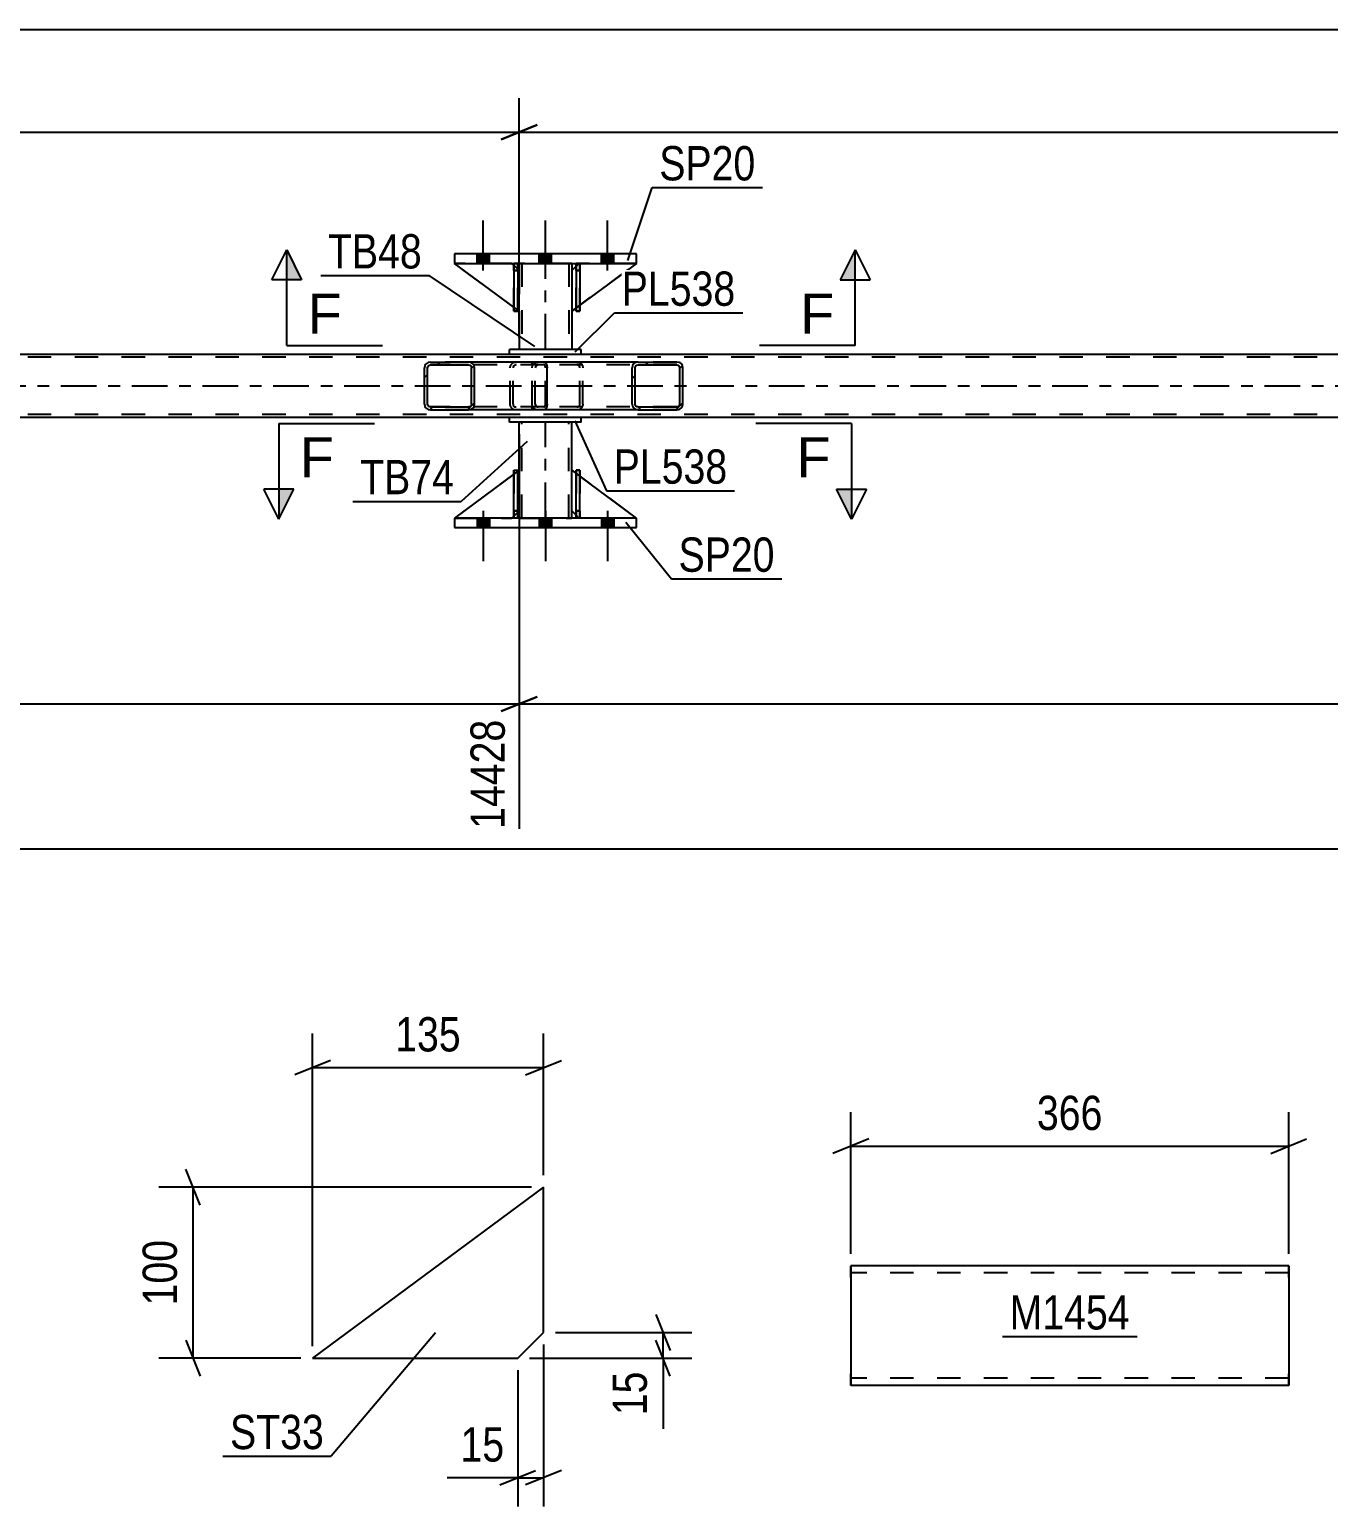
# Model space of a CAD drawing. Header units: millimetres. Extents: x 0 to 841, y 0 to 594.
# Drawn here: x 546.7 to 655.3, y 130.5 to 253.9 of the extents above; entities that cross this region are included whole.
import ezdxf

# ---------------------------------------------------------------- set-up
doc = ezdxf.new("R2010")
doc.units = ezdxf.units.MM
doc.linetypes.add('DXK_LINE_DOT2', pattern=[3.9198, 1.9599, -1.9599])
doc.linetypes.add('DXK_LINE_DOT3', pattern=[5.9187, 2.979, -0.9799, 0.9799, -0.9799])
doc.styles.add('Arial', font='ARIAL.TTF', dxfattribs={"height": 0.2})
doc.styles.add('Arial Narrow', font='ARIALN.TTF', dxfattribs={"height": 0.2})

# ---------------------------------------------------------------- blocks, each defined once
blk = doc.blocks.new('Part-717034467-3171 - 3060')
at = {"color": 2, "linetype": 'Continuous'}
for p, q in [((587.24, 230.68), (582.28, 234.35)), ((587.24, 234.2), (587.08, 234.35)), ((587.68, 233.75), (587.56, 233.88)), ((587.68, 233.75), (587.68, 233.75)), ((587.68, 230.35), (587.68, 233.75)), ((587.56, 230.44), (587.68, 230.35)), ((587.68, 230.35), (587.68, 230.35))]:
    blk.add_line(p, q, dxfattribs=at)
at = {"color": 7, "linetype": 'DXK_LINE_DOT2'}
for p, q in [((587.08, 234.35), (582.28, 234.35)), ((587.08, 234.35), (587.68, 233.75)), ((587.56, 233.88), (587.24, 234.2)), ((587.68, 233.75), (587.68, 230.35)), ((587.56, 230.44), (587.24, 230.68))]:
    blk.add_line(p, q, dxfattribs=at)
blk = doc.blocks.new('Bolt-717034467-3108 - 3060')
at = {"linetype": 'Continuous'}
for points in [[(584.16, 234.35), (585.2, 234.35), (585.2, 235.15), (584.16, 235.15)], [(584.16, 234.35), (585.2, 234.35), (585.2, 235.15), (584.16, 235.15)], [(584.16, 234.35), (585.2, 234.35), (585.2, 235.15), (584.16, 235.15)], [(589.36, 234.35), (590.4, 234.35), (590.4, 235.15), (589.36, 235.15)], [(589.36, 234.35), (590.4, 234.35), (590.4, 235.15), (589.36, 235.15)], [(594.56, 234.35), (595.6, 234.35), (595.6, 235.15), (594.56, 235.15)], [(594.56, 234.35), (595.6, 234.35), (595.6, 235.15), (594.56, 235.15)], [(594.56, 234.35), (595.6, 234.35), (595.6, 235.15), (594.56, 235.15)]]:
    blk.add_hatch(color=1, dxfattribs=at).paths.add_polyline_path(points)
at = {"color": 1, "linetype": 'Continuous'}
for p, q in [((584.68, 233.75), (584.68, 237.95)), ((584.68, 233.75), (584.68, 237.95)), ((584.68, 233.75), (584.68, 237.95)), ((589.88, 233.75), (589.88, 237.95)), ((589.88, 233.75), (589.88, 237.95)), ((595.08, 233.75), (595.08, 237.95)), ((595.08, 233.75), (595.08, 237.95)), ((595.08, 233.75), (595.08, 237.95)), ((584.16, 234.35), (584.16, 235.15)), ((584.16, 234.35), (584.16, 235.15)), ((584.16, 234.35), (584.16, 235.15)), ((585.2, 234.35), (585.2, 235.15)), ((585.2, 234.35), (585.2, 235.15)), ((585.2, 234.35), (585.2, 235.15)), ((589.36, 234.35), (589.36, 235.15)), ((589.36, 234.35), (589.36, 235.15)), ((590.4, 234.35), (590.4, 235.15)), ((590.4, 234.35), (590.4, 235.15)), ((594.56, 234.35), (594.56, 235.15)), ((594.56, 234.35), (594.56, 235.15)), ((594.56, 234.35), (594.56, 235.15)), ((595.6, 234.35), (595.6, 235.15)), ((595.6, 234.35), (595.6, 235.15)), ((595.6, 234.35), (595.6, 235.15))]:
    blk.add_line(p, q, dxfattribs=at)
blk = doc.blocks.new('Part-717034467-3177 - 3060')
at = {"color": 2, "linetype": 'Continuous'}
for p, q in [((592.44, 234.1), (592.08, 233.75)), ((592.08, 233.75), (592.08, 230.35)), ((597.48, 234.35), (592.76, 230.85)), ((592.44, 230.61), (592.08, 230.35))]:
    blk.add_line(p, q, dxfattribs=at)
at = {"color": 7, "linetype": 'DXK_LINE_DOT2'}
for p, q in [((592.68, 234.35), (592.44, 234.1)), ((597.48, 234.35), (592.68, 234.35)), ((592.76, 230.85), (592.44, 230.61))]:
    blk.add_line(p, q, dxfattribs=at)
blk = doc.blocks.new('Part-717034467-3142 - 3060')
at = {"color": 2, "linetype": 'Continuous'}
for p, q in [((597.48, 235.15), (582.28, 235.15)), ((582.28, 235.15), (582.28, 234.35)), ((597.48, 234.35), (597.48, 235.15)), ((582.28, 234.35), (597.48, 234.35))]:
    blk.add_line(p, q, dxfattribs=at)
blk = doc.blocks.new('Part-717034467-3149 - 3060')
at = {"color": 2, "linetype": 'Continuous'}
for p, q in [((728.88, 226.75), (69.96, 226.75)), ((586.88, 221.47), (337.47, 221.47)), ((728.88, 221.47), (592.88, 221.47))]:
    blk.add_line(p, q, dxfattribs=at)
at = {"color": 7, "linetype": 'DXK_LINE_DOT2'}
for p, q in [((728.88, 226.51), (69.96, 226.51)), ((728.88, 221.71), (69.96, 221.71)), ((592.88, 221.47), (586.88, 221.47))]:
    blk.add_line(p, q, dxfattribs=at)
at = {"color": 7, "linetype": 'DXK_LINE_DOT3'}
blk.add_line((69.96, 224.11), (728.88, 224.11), dxfattribs=at)
blk = doc.blocks.new('Part-717034467-3218 - 3060')
at = {"linetype": 'Continuous'}
h = blk.add_hatch(dxfattribs=at)
h.set_pattern_fill('', scale=0.7, style=0, pattern_type=0)
h.set_pattern_definition([(45, (583.9222, 225.8123), (-1.57154, 1.57154), [])])
h.paths.add_polyline_path([(583.96, 225.63), (583.92, 225.81), (583.81, 225.97), (583.65, 226.07), (583.46, 226.11), (580.27, 226.11), (580.08, 226.07), (579.92, 225.97), (579.81, 225.81), (579.77, 225.63), (579.77, 222.59), (579.81, 222.4), (579.92, 222.25), (580.08, 222.15), (580.27, 222.11), (583.46, 222.11), (583.65, 222.15), (583.81, 222.25), (583.92, 222.4), (583.96, 222.59)])
h.paths.add_polyline_path([(583.69, 222.5), (583.64, 222.42), (583.55, 222.37), (583.46, 222.35), (580.27, 222.35), (580.18, 222.37), (580.1, 222.42), (580.04, 222.5), (580.02, 222.59), (580.02, 225.63), (580.04, 225.72), (580.1, 225.8), (580.18, 225.85), (580.27, 225.87), (583.46, 225.87), (583.55, 225.85), (583.64, 225.8), (583.69, 225.72), (583.71, 225.63), (583.71, 222.59)])
at = {"color": 2, "linetype": 'Continuous'}
for p, q in [((580.27, 226.11), (580.08, 226.07)), ((580.27, 226.11), (583.46, 226.11)), ((589.76, 226.11), (583.46, 226.11)), ((583.65, 226.07), (583.46, 226.11)), ((589.76, 226.11), (589.86, 226.07)), ((589.86, 226.07), (589.95, 225.97)), ((589.95, 225.97), (590.01, 225.81)), ((579.81, 225.81), (579.77, 225.63)), ((579.77, 222.59), (579.77, 225.63)), ((580.02, 225.63), (580.04, 225.72)), ((580.02, 222.59), (580.02, 225.63)), ((580.04, 225.72), (580.1, 225.8)), ((580.1, 225.8), (580.18, 225.85)), ((580.18, 225.85), (580.27, 225.87)), ((580.27, 225.87), (583.46, 225.87)), ((583.46, 225.87), (583.55, 225.85)), ((583.55, 225.85), (583.64, 225.8)), ((583.64, 225.8), (583.69, 225.72)), ((583.69, 225.72), (583.71, 225.63)), ((583.71, 222.59), (583.71, 225.63)), ((583.96, 225.63), (583.92, 225.81)), ((583.96, 222.59), (583.96, 225.63)), ((590.01, 225.81), (590.03, 225.63)), ((590.03, 222.59), (590.03, 225.63)), ((579.77, 222.59), (579.81, 222.4)), ((580.04, 222.5), (580.02, 222.59)), ((580.1, 222.42), (580.04, 222.5)), ((580.18, 222.37), (580.1, 222.42)), ((580.27, 222.35), (580.18, 222.37)), ((580.27, 222.35), (583.46, 222.35)), ((583.55, 222.37), (583.46, 222.35)), ((583.64, 222.42), (583.55, 222.37)), ((583.69, 222.5), (583.64, 222.42)), ((583.71, 222.59), (583.69, 222.5)), ((583.92, 222.4), (583.96, 222.59)), ((589.95, 222.25), (589.86, 222.15)), ((590.01, 222.4), (589.95, 222.25)), ((590.03, 222.59), (590.01, 222.4)), ((580.08, 222.15), (580.27, 222.11)), ((580.27, 222.11), (583.46, 222.11)), ((583.46, 222.11), (583.65, 222.15)), ((589.76, 222.11), (583.46, 222.11)), ((589.86, 222.15), (589.76, 222.11))]:
    blk.add_line(p, q, dxfattribs=at)
at = {"color": 7, "linetype": 'DXK_LINE_DOT2'}
for p, q in [((583.46, 226.11), (580.27, 226.11)), ((587.23, 226.07), (587.42, 226.11)), ((588.77, 225.87), (588.77, 226.11)), ((589.76, 225.87), (580.27, 225.87)), ((586.92, 225.63), (586.96, 225.81)), ((586.92, 222.59), (586.92, 225.63)), ((587.19, 225.72), (587.17, 225.63)), ((587.17, 222.59), (587.17, 225.63)), ((587.25, 225.8), (587.19, 225.72)), ((587.33, 225.85), (587.25, 225.8)), ((587.42, 225.87), (587.33, 225.85)), ((589.81, 225.85), (589.76, 225.87)), ((589.85, 225.8), (589.81, 225.85)), ((589.88, 225.72), (589.85, 225.8)), ((589.89, 225.63), (589.88, 225.72)), ((589.89, 222.59), (589.89, 225.63)), ((589.76, 222.35), (580.27, 222.35)), ((586.96, 222.4), (586.92, 222.59)), ((587.17, 222.59), (587.19, 222.5)), ((587.19, 222.5), (587.25, 222.42)), ((587.25, 222.42), (587.27, 222.4)), ((587.27, 222.4), (587.33, 222.37)), ((587.33, 222.37), (587.42, 222.35)), ((588.77, 222.11), (588.77, 222.35)), ((589.76, 222.35), (589.81, 222.37)), ((589.81, 222.37), (589.85, 222.42)), ((589.85, 222.42), (589.88, 222.5)), ((589.88, 222.5), (589.89, 222.59)), ((583.46, 222.11), (580.27, 222.11)), ((587.42, 222.11), (587.23, 222.15))]:
    blk.add_line(p, q, dxfattribs=at)
at = {"color": 2, "linetype": 'Continuous'}
for centre, start, end in [((580.26, 225.61), 111.1941, 156.1506), ((583.47, 225.61), 23.8494, 68.8059), ((580.26, 222.6), 203.8494, 248.8059), ((583.47, 222.6), 291.1941, 336.1506)]:
    blk.add_arc(centre, 0.492, start, end, dxfattribs=at)
at = {"color": 7, "linetype": 'DXK_LINE_DOT2'}
for centre, start, end in [((587.41, 225.61), 111.1941, 156.1506), ((587.41, 222.6), 203.8494, 248.8059)]:
    blk.add_arc(centre, 0.492, start, end, dxfattribs=at)
blk = doc.blocks.new('Part-717034467-3154 - 3060')
at = {"color": 2, "linetype": 'Continuous'}
for p, q in [((592.88, 227.15), (586.88, 227.15)), ((586.88, 226.75), (586.88, 227.15)), ((592.88, 226.75), (592.88, 227.15)), ((592.88, 226.75), (586.88, 226.75))]:
    blk.add_line(p, q, dxfattribs=at)
blk = doc.blocks.new('Part-717034467-3159 - 3060')
at = {"color": 2, "linetype": 'Continuous'}
for p, q in [((592.88, 221.47), (586.88, 221.47)), ((586.88, 221.07), (586.88, 221.47)), ((592.88, 221.07), (586.88, 221.07)), ((592.88, 221.07), (592.88, 221.47))]:
    blk.add_line(p, q, dxfattribs=at)
blk = doc.blocks.new('Part-717034467-3164 - 3060')
at = {"color": 2, "linetype": 'Continuous'}
for p, q in [((587.68, 217.07), (587.68, 221.07)), ((592.08, 217.07), (592.08, 221.07)), ((587.68, 213.07), (587.68, 213.67)), ((592.08, 213.07), (592.08, 213.67))]:
    blk.add_line(p, q, dxfattribs=at)
at = {"color": 7, "linetype": 'DXK_LINE_DOT2'}
for p, q in [((592.08, 221.07), (587.68, 221.07)), ((587.92, 213.07), (587.92, 221.07)), ((591.84, 213.07), (591.84, 221.07)), ((587.68, 213.67), (587.68, 217.07)), ((592.08, 213.67), (592.08, 217.07)), ((587.68, 213.07), (592.08, 213.07))]:
    blk.add_line(p, q, dxfattribs=at)
at = {"color": 7, "linetype": 'DXK_LINE_DOT3'}
blk.add_line((589.88, 213.07), (589.88, 221.07), dxfattribs=at)
blk = doc.blocks.new('Part-717034467-3165 - 3060')
at = {"color": 7, "linetype": 'DXK_LINE_DOT2'}
for p, q in [((592.44, 233.75), (592.44, 234.35)), ((592.44, 234.35), (592.44, 234.35)), ((592.44, 234.35), (592.44, 230.35)), ((592.76, 234.35), (592.44, 234.35)), ((592.44, 230.35), (592.44, 233.75)), ((592.44, 233.75), (592.76, 233.75)), ((592.76, 233.75), (592.76, 234.35)), ((592.76, 230.35), (592.76, 234.35)), ((592.76, 233.75), (592.76, 230.35)), ((592.44, 230.35), (592.76, 230.35))]:
    blk.add_line(p, q, dxfattribs=at)
blk = doc.blocks.new('Part-717034467-3166 - 3060')
at = {"color": 7, "linetype": 'DXK_LINE_DOT2'}
for p, q in [((587.24, 233.75), (587.24, 234.35)), ((587.24, 234.35), (587.24, 234.35)), ((587.24, 234.35), (587.24, 230.35)), ((587.56, 234.35), (587.24, 234.35)), ((587.24, 230.35), (587.24, 233.75)), ((587.24, 233.75), (587.56, 233.75)), ((587.56, 233.75), (587.56, 234.35)), ((587.56, 230.35), (587.56, 234.35)), ((587.56, 233.75), (587.56, 230.35)), ((587.24, 230.35), (587.56, 230.35))]:
    blk.add_line(p, q, dxfattribs=at)
blk = doc.blocks.new('Part-717034467-3231 - 3060')
at = {"color": 2, "linetype": 'Continuous'}
for p, q in [((587.68, 234.35), (587.68, 233.75)), ((592.08, 234.35), (592.08, 233.75)), ((587.68, 230.35), (587.68, 227.15)), ((592.08, 230.35), (592.08, 227.15))]:
    blk.add_line(p, q, dxfattribs=at)
at = {"color": 7, "linetype": 'DXK_LINE_DOT2'}
for p, q in [((592.08, 234.35), (587.68, 234.35)), ((587.68, 233.75), (587.68, 230.35)), ((587.92, 234.35), (587.92, 227.15)), ((591.84, 234.35), (591.84, 227.15)), ((592.08, 233.75), (592.08, 230.35)), ((592.08, 227.15), (587.68, 227.15))]:
    blk.add_line(p, q, dxfattribs=at)
at = {"color": 7, "linetype": 'DXK_LINE_DOT3'}
blk.add_line((589.88, 227.15), (589.88, 234.35), dxfattribs=at)
blk = doc.blocks.new('Part-717034467-3167 - 3060')
at = {"color": 2, "linetype": 'Continuous'}
for p, q in [((592.76, 234.35), (592.44, 234.35)), ((592.44, 234.35), (592.44, 230.35)), ((592.76, 234.35), (592.76, 234.35)), ((592.76, 234.35), (592.76, 230.35)), ((592.76, 230.35), (592.44, 230.35))]:
    blk.add_line(p, q, dxfattribs=at)
at = {"color": 7, "linetype": 'DXK_LINE_DOT2'}
for p, q in [((592.44, 233.75), (592.44, 234.35)), ((592.76, 233.75), (592.44, 233.75)), ((592.44, 233.75), (592.44, 230.35)), ((592.76, 233.75), (592.76, 234.35)), ((592.76, 234.35), (592.76, 234.35)), ((592.76, 230.35), (592.76, 233.75))]:
    blk.add_line(p, q, dxfattribs=at)
blk = doc.blocks.new('Part-717034467-3168 - 3060')
at = {"color": 2, "linetype": 'Continuous'}
for p, q in [((587.56, 234.35), (587.24, 234.35)), ((587.24, 234.35), (587.24, 230.35)), ((587.56, 234.35), (587.56, 234.35)), ((587.56, 234.35), (587.56, 230.35)), ((587.56, 230.35), (587.24, 230.35))]:
    blk.add_line(p, q, dxfattribs=at)
at = {"color": 7, "linetype": 'DXK_LINE_DOT2'}
for p, q in [((587.24, 233.75), (587.24, 234.35)), ((587.56, 233.75), (587.24, 233.75)), ((587.24, 233.75), (587.24, 230.35)), ((587.56, 233.75), (587.56, 234.35)), ((587.56, 234.35), (587.56, 234.35)), ((587.56, 230.35), (587.56, 233.75))]:
    blk.add_line(p, q, dxfattribs=at)
blk = doc.blocks.new('Part-717034467-3174 - 3060')
at = {"color": 7, "linetype": 'DXK_LINE_DOT2'}
for p, q in [((587.68, 230.35), (582.28, 234.35)), ((582.28, 234.35), (587.08, 234.35)), ((587.08, 234.35), (587.68, 233.75)), ((587.68, 233.75), (587.08, 234.35)), ((587.68, 233.75), (587.68, 230.35)), ((587.68, 233.75), (587.68, 233.75)), ((587.68, 233.75), (587.68, 230.35))]:
    blk.add_line(p, q, dxfattribs=at)
blk = doc.blocks.new('Part-717034467-3180 - 3060')
at = {"color": 7, "linetype": 'DXK_LINE_DOT2'}
for p, q in [((592.68, 234.35), (592.08, 233.75)), ((592.08, 230.35), (597.48, 234.35)), ((592.08, 233.75), (592.08, 230.35)), ((597.48, 234.35), (592.68, 234.35))]:
    blk.add_line(p, q, dxfattribs=at)
blk = doc.blocks.new('Part-717034467-3217 - 3060')
at = {"linetype": 'Continuous'}
h = blk.add_hatch(dxfattribs=at)
h.set_pattern_fill('', scale=0.7, style=0, pattern_type=0)
h.set_pattern_definition([(45, (601.3338, 225.8123), (-1.57154, 1.57154), [])])
h.paths.add_polyline_path([(601.37, 225.63), (601.33, 225.81), (601.22, 225.97), (601.06, 226.07), (600.86, 226.11), (597.63, 226.11), (597.43, 226.07), (597.27, 225.97), (597.15, 225.81), (597.12, 225.63), (597.12, 222.59), (597.15, 222.4), (597.27, 222.25), (597.43, 222.15), (597.63, 222.11), (600.86, 222.11), (601.06, 222.15), (601.22, 222.25), (601.33, 222.4), (601.37, 222.59)])
h.paths.add_polyline_path([(601.1, 222.5), (601.04, 222.42), (600.96, 222.37), (600.86, 222.35), (597.63, 222.35), (597.53, 222.37), (597.45, 222.42), (597.39, 222.5), (597.37, 222.59), (597.37, 225.63), (597.39, 225.72), (597.45, 225.8), (597.53, 225.85), (597.63, 225.87), (600.86, 225.87), (600.96, 225.85), (601.04, 225.8), (601.1, 225.72), (601.12, 225.63), (601.12, 222.59)])
at = {"color": 7, "linetype": 'DXK_LINE_DOT2'}
for p, q in [((589.08, 226.07), (589.28, 226.11)), ((589.76, 226.11), (589.28, 226.11)), ((592.51, 226.11), (592.71, 226.07)), ((600.86, 226.11), (597.63, 226.11)), ((588.77, 225.63), (588.81, 225.81)), ((588.77, 222.59), (588.77, 225.63)), ((589.04, 225.72), (589.02, 225.63)), ((589.02, 222.59), (589.02, 225.63)), ((589.1, 225.8), (589.04, 225.72)), ((589.18, 225.85), (589.1, 225.8)), ((589.28, 225.87), (589.18, 225.85)), ((600.86, 225.87), (589.28, 225.87)), ((592.61, 225.85), (592.51, 225.87)), ((592.69, 225.8), (592.61, 225.85)), ((592.75, 225.72), (592.69, 225.8)), ((592.77, 225.63), (592.75, 225.72)), ((592.77, 222.59), (592.77, 225.63)), ((592.98, 225.81), (593.02, 225.63)), ((593.02, 222.59), (593.02, 225.63)), ((588.81, 222.4), (588.77, 222.59)), ((589.02, 222.59), (589.04, 222.5)), ((589.04, 222.5), (589.1, 222.42)), ((589.1, 222.42), (589.18, 222.37)), ((589.18, 222.37), (589.28, 222.35)), ((600.86, 222.35), (589.28, 222.35)), ((592.51, 222.35), (592.61, 222.37)), ((592.61, 222.37), (592.69, 222.42)), ((592.69, 222.42), (592.75, 222.5)), ((592.75, 222.5), (592.77, 222.59)), ((593.02, 222.59), (592.98, 222.4)), ((589.28, 222.11), (589.08, 222.15)), ((589.76, 222.11), (589.28, 222.11)), ((592.71, 222.15), (592.51, 222.11)), ((600.86, 222.11), (597.63, 222.11))]:
    blk.add_line(p, q, dxfattribs=at)
at = {"color": 2, "linetype": 'Continuous'}
for p, q in [((597.63, 226.11), (589.76, 226.11)), ((597.63, 226.11), (597.43, 226.07)), ((597.63, 226.11), (600.86, 226.11)), ((601.06, 226.07), (600.86, 226.11)), ((597.15, 225.81), (597.12, 225.63)), ((597.12, 222.59), (597.12, 225.63)), ((597.37, 225.63), (597.39, 225.72)), ((597.37, 222.59), (597.37, 225.63)), ((597.39, 225.72), (597.45, 225.8)), ((597.45, 225.8), (597.53, 225.85)), ((597.53, 225.85), (597.63, 225.87)), ((597.63, 225.87), (600.86, 225.87)), ((600.86, 225.87), (600.96, 225.85)), ((600.96, 225.85), (601.04, 225.8)), ((601.04, 225.8), (601.1, 225.72)), ((601.1, 225.72), (601.12, 225.63)), ((601.12, 222.59), (601.12, 225.63)), ((601.37, 225.63), (601.33, 225.81)), ((601.37, 222.59), (601.37, 225.63)), ((597.12, 222.59), (597.15, 222.4)), ((597.39, 222.5), (597.37, 222.59)), ((597.45, 222.42), (597.39, 222.5)), ((597.53, 222.37), (597.45, 222.42)), ((597.63, 222.35), (597.53, 222.37)), ((597.63, 222.35), (600.86, 222.35)), ((600.96, 222.37), (600.86, 222.35)), ((601.04, 222.42), (600.96, 222.37)), ((601.1, 222.5), (601.04, 222.42)), ((601.12, 222.59), (601.1, 222.5)), ((601.33, 222.4), (601.37, 222.59)), ((597.63, 222.11), (589.76, 222.11)), ((597.43, 222.15), (597.63, 222.11)), ((597.63, 222.11), (600.86, 222.11)), ((600.86, 222.11), (601.06, 222.15))]:
    blk.add_line(p, q, dxfattribs=at)
at = {"color": 7, "linetype": 'DXK_LINE_DOT2'}
for centre, start, end in [((589.26, 225.61), 110.7583, 155.6801), ((592.53, 225.61), 24.3199, 69.2417), ((589.26, 222.61), 204.3199, 249.2417), ((592.53, 222.61), 290.7583, 335.6801)]:
    blk.add_arc(centre, 0.496, start, end, dxfattribs=at)
at = {"color": 2, "linetype": 'Continuous'}
for centre, start, end in [((597.61, 225.61), 110.7583, 155.68), ((600.88, 225.61), 24.32, 69.2417), ((597.61, 222.61), 204.32, 249.2417), ((600.88, 222.61), 290.7583, 335.68)]:
    blk.add_arc(centre, 0.496, start, end, dxfattribs=at)
blk = doc.blocks.new('Bolt-717034467-3354 - 3060')
at = {"linetype": 'Continuous'}
for points in [[(585.2, 213.07), (584.16, 213.07), (584.16, 212.27), (585.2, 212.27)], [(585.2, 213.07), (584.16, 213.07), (584.16, 212.27), (585.2, 212.27)], [(585.2, 213.07), (584.16, 213.07), (584.16, 212.27), (585.2, 212.27)], [(590.4, 213.07), (589.36, 213.07), (589.36, 212.27), (590.4, 212.27)], [(590.4, 213.07), (589.36, 213.07), (589.36, 212.27), (590.4, 212.27)], [(595.6, 213.07), (594.56, 213.07), (594.56, 212.27), (595.6, 212.27)], [(595.6, 213.07), (594.56, 213.07), (594.56, 212.27), (595.6, 212.27)], [(595.6, 213.07), (594.56, 213.07), (594.56, 212.27), (595.6, 212.27)]]:
    blk.add_hatch(color=1, dxfattribs=at).paths.add_polyline_path(points)
at = {"color": 1, "linetype": 'Continuous'}
for p, q in [((584.68, 213.67), (584.68, 209.47)), ((584.68, 213.67), (584.68, 209.47)), ((584.68, 213.67), (584.68, 209.47)), ((589.88, 213.67), (589.88, 209.47)), ((589.88, 213.67), (589.88, 209.47)), ((595.08, 213.67), (595.08, 209.47)), ((595.08, 213.67), (595.08, 209.47)), ((595.08, 213.67), (595.08, 209.47)), ((584.16, 213.07), (584.16, 212.27)), ((584.16, 213.07), (584.16, 212.27)), ((584.16, 213.07), (584.16, 212.27)), ((585.2, 213.07), (585.2, 212.27)), ((585.2, 213.07), (585.2, 212.27)), ((585.2, 213.07), (585.2, 212.27)), ((589.36, 213.07), (589.36, 212.27)), ((589.36, 213.07), (589.36, 212.27)), ((590.4, 213.07), (590.4, 212.27)), ((590.4, 213.07), (590.4, 212.27)), ((594.56, 213.07), (594.56, 212.27)), ((594.56, 213.07), (594.56, 212.27)), ((594.56, 213.07), (594.56, 212.27)), ((595.6, 213.07), (595.6, 212.27)), ((595.6, 213.07), (595.6, 212.27)), ((595.6, 213.07), (595.6, 212.27))]:
    blk.add_line(p, q, dxfattribs=at)
blk = doc.blocks.new('Part-717034467-3300 - 3060')
at = {"color": 7, "linetype": 'DXK_LINE_DOT2'}
for p, q in [((587.68, 217.07), (582.28, 213.07)), ((587.68, 213.67), (587.68, 217.07)), ((587.68, 217.07), (587.68, 213.67)), ((587.08, 213.07), (587.68, 213.67)), ((587.68, 213.67), (587.08, 213.07)), ((587.68, 213.67), (587.68, 213.67)), ((582.28, 213.07), (587.08, 213.07))]:
    blk.add_line(p, q, dxfattribs=at)
blk = doc.blocks.new('Part-717034467-3303 - 3060')
at = {"color": 2, "linetype": 'Continuous'}
for p, q in [((592.08, 213.67), (592.08, 217.07)), ((592.44, 216.81), (592.08, 217.07)), ((597.48, 213.07), (592.76, 216.57)), ((592.44, 213.31), (592.08, 213.67))]:
    blk.add_line(p, q, dxfattribs=at)
at = {"color": 7, "linetype": 'DXK_LINE_DOT2'}
for p, q in [((592.76, 216.57), (592.44, 216.81)), ((592.68, 213.07), (592.44, 213.31)), ((597.48, 213.07), (592.68, 213.07)), ((597.48, 213.07), (597.48, 213.07)), ((597.48, 213.07), (597.48, 213.07))]:
    blk.add_line(p, q, dxfattribs=at)
blk = doc.blocks.new('Part-717034467-3306 - 3060')
at = {"color": 7, "linetype": 'DXK_LINE_DOT2'}
for p, q in [((592.08, 213.67), (592.08, 217.07)), ((592.08, 217.07), (597.48, 213.07)), ((592.68, 213.07), (592.08, 213.67)), ((597.48, 213.07), (592.68, 213.07))]:
    blk.add_line(p, q, dxfattribs=at)
blk = doc.blocks.new('Part-717034467-3311 - 3060')
at = {"color": 2, "linetype": 'Continuous'}
for p, q in [((582.28, 213.07), (582.28, 212.27)), ((597.48, 213.07), (582.28, 213.07)), ((597.48, 212.27), (597.48, 213.07)), ((582.28, 212.27), (597.48, 212.27))]:
    blk.add_line(p, q, dxfattribs=at)
blk = doc.blocks.new('Part-717034467-3321 - 3060')
at = {"color": 7, "linetype": 'DXK_LINE_DOT2'}
for p, q in [((592.76, 217.07), (592.44, 217.07)), ((592.44, 213.67), (592.44, 217.07)), ((592.44, 217.07), (592.44, 213.07)), ((592.76, 217.07), (592.76, 213.67)), ((592.76, 213.07), (592.76, 217.07)), ((592.76, 213.67), (592.44, 213.67)), ((592.44, 213.07), (592.44, 213.67)), ((592.76, 213.67), (592.76, 213.07)), ((592.76, 213.07), (592.44, 213.07)), ((592.76, 213.07), (592.76, 213.07))]:
    blk.add_line(p, q, dxfattribs=at)
blk = doc.blocks.new('Part-717034467-3322 - 3060')
at = {"color": 7, "linetype": 'DXK_LINE_DOT2'}
for p, q in [((587.24, 217.07), (587.56, 217.07)), ((587.24, 213.67), (587.24, 217.07)), ((587.24, 217.07), (587.24, 213.07)), ((587.56, 217.07), (587.56, 213.67)), ((587.56, 213.07), (587.56, 216.97)), ((587.56, 213.67), (587.24, 213.67)), ((587.24, 213.07), (587.24, 213.67)), ((587.56, 213.67), (587.56, 213.07)), ((587.56, 213.07), (587.24, 213.07)), ((587.56, 213.07), (587.56, 213.07))]:
    blk.add_line(p, q, dxfattribs=at)
blk = doc.blocks.new('Part-717034467-3323 - 3060')
at = {"color": 2, "linetype": 'Continuous'}
for p, q in [((592.44, 213.07), (592.44, 217.07)), ((592.44, 217.07), (592.76, 217.07)), ((592.76, 213.07), (592.76, 217.07)), ((592.44, 213.07), (592.44, 213.07)), ((592.76, 213.07), (592.44, 213.07))]:
    blk.add_line(p, q, dxfattribs=at)
at = {"color": 7, "linetype": 'DXK_LINE_DOT2'}
for p, q in [((592.44, 217.07), (592.44, 213.67)), ((592.76, 213.67), (592.76, 217.07)), ((592.44, 213.67), (592.44, 213.07)), ((592.44, 213.67), (592.76, 213.67)), ((592.76, 213.07), (592.76, 213.67)), ((592.76, 213.07), (592.76, 213.07))]:
    blk.add_line(p, q, dxfattribs=at)
blk = doc.blocks.new('Part-717034467-3350 - 3060')
at = {"color": 2, "linetype": 'Continuous'}
for p, q in [((587.24, 213.07), (587.24, 217.07)), ((587.24, 217.07), (587.56, 217.07)), ((587.56, 213.07), (587.56, 217.07)), ((587.24, 213.07), (587.24, 213.07)), ((587.56, 213.07), (587.24, 213.07))]:
    blk.add_line(p, q, dxfattribs=at)
at = {"color": 7, "linetype": 'DXK_LINE_DOT2'}
for p, q in [((587.24, 217.07), (587.24, 213.67)), ((587.56, 213.67), (587.56, 217.07)), ((587.24, 213.67), (587.24, 213.07)), ((587.24, 213.67), (587.56, 213.67)), ((587.56, 213.07), (587.56, 213.67)), ((587.56, 213.07), (587.56, 213.07))]:
    blk.add_line(p, q, dxfattribs=at)
blk = doc.blocks.new('Part-717034467-3353 - 3060')
at = {"color": 2, "linetype": 'Continuous'}
for p, q in [((587.24, 216.74), (582.28, 213.07)), ((587.68, 217.07), (587.56, 216.97)), ((587.68, 213.67), (587.68, 217.07)), ((587.68, 213.67), (587.56, 213.54)), ((587.68, 213.67), (587.68, 213.67)), ((587.24, 213.22), (587.08, 213.07))]:
    blk.add_line(p, q, dxfattribs=at)
at = {"color": 7, "linetype": 'DXK_LINE_DOT2'}
for p, q in [((587.56, 216.97), (587.24, 216.74)), ((587.68, 213.67), (587.68, 217.07)), ((587.68, 213.67), (587.08, 213.07)), ((582.28, 213.07), (587.08, 213.07)), ((587.56, 213.54), (587.24, 213.22))]:
    blk.add_line(p, q, dxfattribs=at)
blk = doc.blocks.new('Part-717034467-6894 - 6888')
at = {"color": 2, "linetype": 'Continuous'}
for p, q in [((589.71, 157.14), (570.42, 142.86)), ((589.71, 145), (589.71, 157.14)), ((587.56, 142.86), (589.71, 145)), ((570.42, 142.86), (587.56, 142.86))]:
    blk.add_line(p, q, dxfattribs=at)
blk = doc.blocks.new('Part-717034467-7113 - 7109')
at = {"color": 2, "linetype": 'Continuous'}
for p, q in [((615.41, 150.57), (615.41, 150.57)), ((652.02, 150.57), (615.41, 150.57)), ((615.41, 150.48), (615.41, 150.57)), ((615.41, 150.22), (615.41, 150.48)), ((615.41, 149.83), (615.41, 150.22)), ((615.41, 149.83), (615.41, 141.31)), ((652.02, 150.57), (652.02, 150.48)), ((652.02, 150.48), (652.02, 150.22)), ((652.02, 150.22), (652.02, 149.83)), ((652.02, 149.83), (652.02, 141.31)), ((615.41, 140.92), (615.41, 141.31)), ((615.41, 140.66), (615.41, 140.92)), ((652.02, 141.31), (652.02, 140.92)), ((652.02, 140.92), (652.02, 140.66)), ((615.41, 140.57), (615.41, 140.66)), ((615.41, 140.57), (615.41, 140.57)), ((652.02, 140.57), (615.41, 140.57)), ((652.02, 140.66), (652.02, 140.57))]:
    blk.add_line(p, q, dxfattribs=at)
at = {"color": 7, "linetype": 'DXK_LINE_DOT2'}
for p, q in [((615.41, 150.57), (615.41, 150.48)), ((615.41, 150.48), (615.41, 150.22)), ((615.41, 150.22), (615.41, 149.97)), ((615.41, 149.97), (615.41, 141.22)), ((615.41, 149.97), (615.41, 149.97)), ((652.02, 149.97), (615.41, 149.97)), ((615.41, 149.93), (615.41, 149.97)), ((615.41, 149.93), (615.41, 149.97)), ((615.41, 149.93), (615.41, 141.54)), ((615.41, 149.83), (615.41, 149.93)), ((615.41, 149.8), (615.41, 149.83)), ((615.41, 149.6), (615.41, 149.8)), ((615.41, 149.6), (615.41, 141.35)), ((652.02, 150.57), (652.02, 150.57)), ((652.02, 150.48), (652.02, 150.57)), ((652.02, 150.22), (652.02, 150.48)), ((652.02, 149.97), (652.02, 150.22)), ((652.02, 149.97), (652.02, 141.22)), ((652.02, 149.93), (652.02, 149.97)), ((652.02, 149.93), (652.02, 149.97)), ((652.02, 149.93), (652.02, 141.54)), ((652.02, 149.83), (652.02, 149.93)), ((652.02, 149.8), (652.02, 149.83)), ((652.02, 149.6), (652.02, 149.8)), ((652.02, 149.6), (652.02, 141.35)), ((615.41, 141.35), (615.41, 141.54)), ((615.41, 141.22), (615.41, 141.35)), ((615.41, 141.35), (615.41, 141.22)), ((615.41, 141.17), (615.41, 141.22)), ((615.41, 141.22), (615.41, 141.17)), ((615.41, 141.22), (615.41, 140.92)), ((615.41, 141.17), (615.41, 141.17)), ((652.02, 141.17), (615.41, 141.17)), ((615.41, 140.92), (615.41, 140.66)), ((652.02, 141.35), (652.02, 141.54)), ((652.02, 141.22), (652.02, 141.35)), ((652.02, 141.35), (652.02, 141.22)), ((652.02, 141.17), (652.02, 141.22)), ((652.02, 141.22), (652.02, 141.17)), ((652.02, 140.92), (652.02, 141.22)), ((652.02, 140.66), (652.02, 140.92)), ((615.41, 140.66), (615.41, 140.57)), ((652.02, 140.57), (652.02, 140.66)), ((652.02, 140.57), (652.02, 140.57))]:
    blk.add_line(p, q, dxfattribs=at)
blk = doc.blocks.new('StraightDimension-717034467-3443 - 3060')
at = {"color": 7, "linetype": 'Continuous'}
for p, q in [((587.68, 220.07), (587.68, 187.09)), ((332.27, 197.53), (587.68, 197.53)), ((586.18, 196.93), (589.18, 198.13))]:
    blk.add_line(p, q, dxfattribs=at)
at = {"color": 0, "linetype": 'Continuous'}
blk.add_wipeout([(587.08, 196.83), (582.88, 196.83), (582.88, 186.49), (587.08, 186.49)], dxfattribs=at)
at = {"color": 3, "linetype": 'Continuous', "style": 'Arial Narrow'}
blk.add_text('14428', height=2.863, rotation=90.0002, dxfattribs=at).set_placement((586.48, 187.09))
blk = doc.blocks.new('StraightDimension-717034467-3451 - 3060')
at = {"color": 7, "linetype": 'Continuous'}
for p, q in [((587.68, 220.07), (587.68, 187.09)), ((737.5, 220.47), (737.5, 187.09)), ((589.18, 198.13), (586.18, 196.93)), ((587.68, 197.53), (737.5, 197.53)), ((736, 196.93), (739, 198.13))]:
    blk.add_line(p, q, dxfattribs=at)
at = {"color": 0}
blk.add_wipeout([(666.85, 198.28), (666.85, 202.48), (658.33, 202.48), (658.33, 198.28)], dxfattribs=at)
at = {"color": 3, "style": 'Arial Narrow'}
blk.add_text('3899', height=2.863, dxfattribs=at).set_placement((658.93, 198.88))
at = {"color": 0, "linetype": 'Continuous'}
blk.add_wipeout([(736.9, 196.83), (732.7, 196.83), (732.7, 186.49), (736.9, 186.49)], dxfattribs=at)
at = {"color": 3, "linetype": 'Continuous', "style": 'Arial Narrow'}
blk.add_text('18326', height=2.863, rotation=90.0002, dxfattribs=at).set_placement((736.3, 187.09))
blk = doc.blocks.new('StraightDimension-717034467-3458 - 3060')
at = {"color": 7, "linetype": 'Continuous'}
for p, q in [((587.68, 228.15), (587.68, 248.17)), ((737.5, 227.75), (737.5, 248.17)), ((589.18, 245.92), (586.18, 244.72)), ((736, 244.72), (739, 245.92)), ((587.68, 245.32), (737.5, 245.32))]:
    blk.add_line(p, q, dxfattribs=at)
at = {"color": 0}
blk.add_wipeout([(666.85, 246.07), (666.85, 250.27), (658.33, 250.27), (658.33, 246.07)], dxfattribs=at)
at = {"color": 3, "style": 'Arial Narrow'}
blk.add_text('3899', height=2.863, dxfattribs=at).set_placement((658.93, 246.67))
blk = doc.blocks.new('StraightDimension-717034467-3464 - 3060')
at = {"color": 7, "linetype": 'Continuous'}
for p, q in [((587.68, 228.15), (587.68, 248.17)), ((586.18, 244.72), (589.18, 245.92)), ((332.27, 245.32), (587.68, 245.32))]:
    blk.add_line(p, q, dxfattribs=at)
blk = doc.blocks.new('StraightDimension-717034467-3575 - 3060')
at = {"color": 7, "linetype": 'Continuous'}
blk.add_line((60.7, 185.42), (738.14, 185.42), dxfattribs=at)
blk = doc.blocks.new('StraightDimension-717034467-8409 - 3060')
at = {"color": 7, "linetype": 'Continuous'}
blk.add_line((61.34, 253.9), (737.5, 253.9), dxfattribs=at)
blk = doc.blocks.new('StraightDimension-717034467-6933 - 6888')
at = {"color": 7, "linetype": 'Continuous'}
for p, q in [((570.42, 143.86), (570.42, 169.99)), ((589.71, 158.14), (589.71, 169.99)), ((571.92, 167.74), (568.92, 166.54)), ((570.42, 167.14), (589.71, 167.14)), ((588.21, 166.54), (591.21, 167.74))]:
    blk.add_line(p, q, dxfattribs=at)
at = {"color": 0}
blk.add_wipeout([(583.41, 167.89), (583.41, 172.09), (576.72, 172.09), (576.72, 167.89)], dxfattribs=at)
at = {"color": 3, "style": 'Arial Narrow'}
blk.add_text('135', height=2.863, dxfattribs=at).set_placement((577.32, 168.49))
blk = doc.blocks.new('StraightDimension-717034467-6919 - 6888')
at = {"color": 7, "linetype": 'Continuous'}
for p, q in [((589.71, 144), (589.71, 130.46)), ((587.56, 141.86), (587.56, 130.46)), ((586.06, 132.26), (589.06, 133.46)), ((591.21, 133.46), (588.21, 132.26)), ((587.56, 132.86), (581.66, 132.86)), ((587.56, 132.86), (581.66, 132.86)), ((587.56, 132.86), (589.71, 132.86))]:
    blk.add_line(p, q, dxfattribs=at)
at = {"color": 0}
blk.add_wipeout([(587.04, 133.61), (587.04, 137.81), (582.18, 137.81), (582.18, 133.61)], dxfattribs=at)
at = {"color": 3, "style": 'Arial Narrow'}
blk.add_text('15', height=2.863, dxfattribs=at).set_placement((582.78, 134.21))
blk = doc.blocks.new('StraightDimension-717034467-6896 - 6888')
at = {"color": 7, "linetype": 'Continuous'}
for p, q in [((599.11, 146.5), (600.31, 143.5)), ((590.71, 145), (602.11, 145)), ((599.71, 142.86), (599.71, 145)), ((600.31, 141.36), (599.11, 144.36)), ((588.56, 142.86), (602.11, 142.86)), ((599.71, 142.86), (599.71, 136.95)), ((599.71, 142.86), (599.71, 136.95))]:
    blk.add_line(p, q, dxfattribs=at)
at = {"color": 0}
blk.add_wipeout([(598.96, 142.33), (594.76, 142.33), (594.76, 137.48), (598.96, 137.48)], dxfattribs=at)
at = {"color": 3, "style": 'Arial Narrow'}
blk.add_text('15', height=2.863, rotation=90.0002, dxfattribs=at).set_placement((598.36, 138.08))
blk = doc.blocks.new('StraightDimension-717034467-6907 - 6888')
at = {"color": 7, "linetype": 'Continuous'}
for p, q in [((561.02, 155.64), (559.82, 158.64)), ((588.71, 157.14), (557.57, 157.14)), ((560.42, 142.86), (560.42, 157.14)), ((559.82, 144.36), (561.02, 141.36)), ((569.42, 142.86), (557.57, 142.86))]:
    blk.add_line(p, q, dxfattribs=at)
at = {"color": 0}
blk.add_wipeout([(559.67, 153.34), (555.47, 153.34), (555.47, 146.66), (559.67, 146.66)], dxfattribs=at)
at = {"color": 3, "style": 'Arial Narrow'}
blk.add_text('100', height=2.863, rotation=90.0002, dxfattribs=at).set_placement((559.07, 147.26))
blk = doc.blocks.new('StraightDimension-717034467-7115 - 7109')
at = {"color": 7, "linetype": 'Continuous'}
for p, q in [((615.41, 151.57), (615.41, 163.42)), ((652.02, 151.57), (652.02, 163.42)), ((616.91, 161.17), (613.91, 159.97)), ((615.41, 160.57), (652.02, 160.57)), ((650.52, 159.97), (653.52, 161.17))]:
    blk.add_line(p, q, dxfattribs=at)
at = {"color": 0}
blk.add_wipeout([(637.06, 161.32), (637.06, 165.52), (630.37, 165.52), (630.37, 161.32)], dxfattribs=at)
at = {"color": 3, "style": 'Arial Narrow'}
blk.add_text('366', height=2.863, dxfattribs=at).set_placement((630.97, 161.92))
blk = doc.blocks.new('Mark-717034467-3160 - 3060')
at = {"color": 0}
blk.add_wipeout([(582.24, 215.06), (582.24, 218.06), (574.39, 218.06), (574.39, 215.06)], dxfattribs=at)
blk.add_wipeout([(582.24, 215.06), (582.24, 218.06), (574.39, 218.06), (574.39, 215.06)], dxfattribs=at)
at = {"color": 30, "linetype": 'Continuous'}
for p in [(588.34, 219.46), (573.79, 214.46)]:
    blk.add_line(p, (582.84, 214.46), dxfattribs=at)
at = {"color": 3, "style": 'Arial Narrow'}
blk.add_text('TB74', height=2.863, dxfattribs=at).set_placement((574.39, 215.06))
blk = doc.blocks.new('Mark-717034467-3138 - 3060')
at = {"color": 0}
blk.add_wipeout([(607.44, 241.29), (607.44, 244.29), (599.4, 244.29), (599.4, 241.29)], dxfattribs=at)
blk.add_wipeout([(607.44, 241.29), (607.44, 244.29), (599.4, 244.29), (599.4, 241.29)], dxfattribs=at)
at = {"color": 30, "linetype": 'Continuous'}
for p, q in [((596.78, 234.59), (598.8, 240.69)), ((598.8, 240.69), (608.04, 240.69))]:
    blk.add_line(p, q, dxfattribs=at)
at = {"color": 3, "style": 'Arial Narrow'}
blk.add_text('SP20', height=2.863, dxfattribs=at).set_placement((599.4, 241.29))
blk = doc.blocks.new('Mark-717034467-3150 - 3060')
at = {"color": 0}
blk.add_wipeout([(605.77, 230.81), (605.77, 233.81), (596.26, 233.81), (596.26, 230.81)], dxfattribs=at)
blk.add_wipeout([(605.77, 230.81), (605.77, 233.81), (596.26, 233.81), (596.26, 230.81)], dxfattribs=at)
at = {"color": 30, "linetype": 'Continuous'}
for p, q in [((592.36, 226.95), (595.66, 230.21)), ((595.66, 230.21), (606.37, 230.21))]:
    blk.add_line(p, q, dxfattribs=at)
at = {"color": 3, "style": 'Arial Narrow'}
blk.add_text('PL538', height=2.863, dxfattribs=at).set_placement((596.26, 230.81))
blk = doc.blocks.new('Mark-717034467-3155 - 3060')
at = {"color": 0}
blk.add_wipeout([(605.1, 215.94), (605.1, 218.94), (595.59, 218.94), (595.59, 215.94)], dxfattribs=at)
blk.add_wipeout([(605.1, 215.94), (605.1, 218.94), (595.59, 218.94), (595.59, 215.94)], dxfattribs=at)
at = {"color": 30, "linetype": 'Continuous'}
for p, q in [((592.34, 221.2), (594.99, 215.34)), ((594.99, 215.34), (605.7, 215.34))]:
    blk.add_line(p, q, dxfattribs=at)
at = {"color": 3, "style": 'Arial Narrow'}
blk.add_text('PL538', height=2.863, dxfattribs=at).set_placement((595.59, 215.94))
blk = doc.blocks.new('Mark-717034467-3227 - 3060')
at = {"color": 0}
blk.add_wipeout([(579.55, 233.93), (579.55, 236.93), (571.7, 236.93), (571.7, 233.93)], dxfattribs=at)
blk.add_wipeout([(579.55, 233.93), (579.55, 236.93), (571.7, 236.93), (571.7, 233.93)], dxfattribs=at)
at = {"color": 30, "linetype": 'Continuous'}
for p in [(571.1, 233.33), (588.99, 227.41)]:
    blk.add_line(p, (580.15, 233.33), dxfattribs=at)
at = {"color": 3, "style": 'Arial Narrow'}
blk.add_text('TB48', height=2.863, dxfattribs=at).set_placement((571.7, 233.93))
blk = doc.blocks.new('Mark-717034467-3307 - 3060')
at = {"color": 0}
blk.add_wipeout([(609.05, 208.58), (609.05, 211.58), (601.01, 211.58), (601.01, 208.58)], dxfattribs=at)
blk.add_wipeout([(609.05, 208.58), (609.05, 211.58), (601.01, 211.58), (601.01, 208.58)], dxfattribs=at)
at = {"color": 30, "linetype": 'Continuous'}
for p, q in [((596.59, 212.71), (600.41, 207.98)), ((600.41, 207.98), (609.65, 207.98))]:
    blk.add_line(p, q, dxfattribs=at)
at = {"color": 3, "style": 'Arial Narrow'}
blk.add_text('SP20', height=2.863, dxfattribs=at).set_placement((601.01, 208.58))
blk = doc.blocks.new('SectionMark-717034467-3612 - 3060')
at = {"linetype": 'Continuous'}
for points in [[(569.5, 232.98), (568.25, 232.98), (568.25, 235.48)], [(615.77, 232.98), (614.52, 232.98), (615.77, 235.48)]]:
    blk.add_hatch(color=6, dxfattribs=at).paths.add_polyline_path(points)
at = {"color": 6, "linetype": 'Continuous'}
for p, q in [((567, 232.98), (568.25, 235.48)), ((568.25, 227.48), (568.25, 235.48)), ((568.25, 235.48), (569.5, 232.98)), ((615.77, 235.48), (614.52, 232.98)), ((615.77, 227.48), (615.77, 235.48)), ((615.77, 235.48), (617.02, 232.98)), ((569.5, 232.98), (567, 232.98)), ((614.52, 232.98), (617.02, 232.98)), ((568.25, 227.48), (576.25, 227.48)), ((615.77, 227.48), (607.77, 227.48))]:
    blk.add_line(p, q, dxfattribs=at)
at = {"color": 0, "linetype": 'Continuous'}
for points in [[(572.85, 228.48), (572.85, 231.98), (570, 231.98), (570, 228.48)], [(614.02, 228.48), (614.02, 231.98), (611.17, 231.98), (611.17, 228.48)]]:
    blk.add_wipeout(points, dxfattribs=at)
at = {"color": 3, "linetype": 'Continuous', "style": 'Arial'}
for p in [(570, 228.48), (611.17, 228.48)]:
    blk.add_text('F', height=3.34, dxfattribs=at).set_placement(p)
blk = doc.blocks.new('SectionMark-717034467-3616 - 3060')
at = {"linetype": 'Continuous'}
for points in [[(567.6, 215.47), (568.85, 215.47), (567.6, 212.97)], [(614.22, 215.47), (615.47, 215.47), (615.47, 212.97)]]:
    blk.add_hatch(color=6, dxfattribs=at).paths.add_polyline_path(points)
at = {"color": 6, "linetype": 'Continuous'}
for p, q in [((567.6, 220.97), (575.6, 220.97)), ((567.6, 220.97), (567.6, 212.97)), ((615.47, 220.97), (607.47, 220.97)), ((615.47, 220.97), (615.47, 212.97)), ((567.6, 212.97), (566.35, 215.47)), ((568.85, 215.47), (566.35, 215.47)), ((567.6, 212.97), (568.85, 215.47)), ((614.22, 215.47), (616.72, 215.47)), ((615.47, 212.97), (614.22, 215.47)), ((616.72, 215.47), (615.47, 212.97))]:
    blk.add_line(p, q, dxfattribs=at)
at = {"color": 0, "linetype": 'Continuous'}
for points in [[(572.2, 216.47), (572.2, 219.97), (569.35, 219.97), (569.35, 216.47)], [(613.72, 216.47), (613.72, 219.97), (610.87, 219.97), (610.87, 216.47)]]:
    blk.add_wipeout(points, dxfattribs=at)
at = {"color": 3, "linetype": 'Continuous', "style": 'Arial'}
for p in [(569.35, 216.47), (610.87, 216.47)]:
    blk.add_text('F', height=3.34, dxfattribs=at).set_placement(p)
blk = doc.blocks.new('Mark-717034467-6890 - 6888')
at = {"color": 0}
blk.add_wipeout([(571.37, 135.25), (571.37, 138.25), (563.51, 138.25), (563.51, 135.25)], dxfattribs=at)
blk.add_wipeout([(571.37, 135.25), (571.37, 138.25), (563.51, 138.25), (563.51, 135.25)], dxfattribs=at)
at = {"color": 30, "linetype": 'Continuous'}
for p in [(580.68, 144.97), (562.91, 134.65)]:
    blk.add_line(p, (571.97, 134.65), dxfattribs=at)
at = {"color": 3, "style": 'Arial Narrow'}
blk.add_text('ST33', height=2.863, dxfattribs=at).set_placement((563.51, 135.25))
blk = doc.blocks.new('Mark-717034467-7111 - 7109')
at = {"color": 0}
blk.add_wipeout([(638.74, 145.25), (638.74, 148.25), (628.69, 148.25), (628.69, 145.25)], dxfattribs=at)
blk.add_wipeout([(638.74, 145.25), (638.74, 148.25), (628.69, 148.25), (628.69, 145.25)], dxfattribs=at)
at = {"color": 30, "linetype": 'Continuous'}
blk.add_line((628.09, 144.65), (639.34, 144.65), dxfattribs=at)
at = {"color": 3, "style": 'Arial Narrow'}
blk.add_text('M1454', height=2.863, dxfattribs=at).set_placement((628.69, 145.25))

msp = doc.modelspace()

# ---------------------------------------------------------------- block references
for name in ['Bolt-717034467-3108 - 3060', 'Part-717034467-3142 - 3060', 'Part-717034467-3171 - 3060', 'Part-717034467-3174 - 3060', 'Part-717034467-3166 - 3060', 'Part-717034467-3168 - 3060', 'Part-717034467-3231 - 3060', 'Part-717034467-3177 - 3060', 'Part-717034467-3180 - 3060', 'Part-717034467-3165 - 3060', 'Part-717034467-3167 - 3060', 'Part-717034467-3154 - 3060', 'Part-717034467-3149 - 3060', 'Part-717034467-3218 - 3060', 'Part-717034467-3217 - 3060', 'Part-717034467-3159 - 3060', 'Part-717034467-3164 - 3060', 'Part-717034467-3300 - 3060', 'Part-717034467-3353 - 3060', 'Part-717034467-3322 - 3060', 'Part-717034467-3350 - 3060', 'Part-717034467-3303 - 3060', 'Part-717034467-3306 - 3060', 'Part-717034467-3321 - 3060', 'Part-717034467-3323 - 3060', 'Bolt-717034467-3354 - 3060', 'Part-717034467-3311 - 3060', 'StraightDimension-717034467-7115 - 7109', 'Part-717034467-6894 - 6888', 'Part-717034467-7113 - 7109']:
    msp.add_blockref(name, (0, 0))

# ---------------------------------------------------------------- next in the draw order: block references
for name in ['StraightDimension-717034467-3458 - 3060', 'StraightDimension-717034467-3443 - 3060', 'StraightDimension-717034467-6933 - 6888', 'Mark-717034467-7111 - 7109']:
    msp.add_blockref(name, (0, 0))

# ---------------------------------------------------------------- next in the draw order: block references
for name in ['StraightDimension-717034467-3464 - 3060', 'StraightDimension-717034467-3451 - 3060', 'StraightDimension-717034467-6919 - 6888']:
    msp.add_blockref(name, (0, 0))

# ---------------------------------------------------------------- next in the draw order: block references
for name in ['StraightDimension-717034467-8409 - 3060', 'StraightDimension-717034467-3575 - 3060', 'StraightDimension-717034467-6896 - 6888']:
    msp.add_blockref(name, (0, 0))

# ---------------------------------------------------------------- next in the draw order: block references
for name in ['Mark-717034467-3138 - 3060', 'Mark-717034467-3227 - 3060', 'Mark-717034467-3150 - 3060', 'Mark-717034467-3155 - 3060', 'Mark-717034467-3160 - 3060', 'Mark-717034467-3307 - 3060', 'StraightDimension-717034467-6907 - 6888']:
    msp.add_blockref(name, (0, 0))

# ---------------------------------------------------------------- next in the draw order: block references
for name in ['SectionMark-717034467-3612 - 3060', 'SectionMark-717034467-3616 - 3060', 'Mark-717034467-6890 - 6888']:
    msp.add_blockref(name, (0, 0))

doc.saveas('drawing.dxf')
